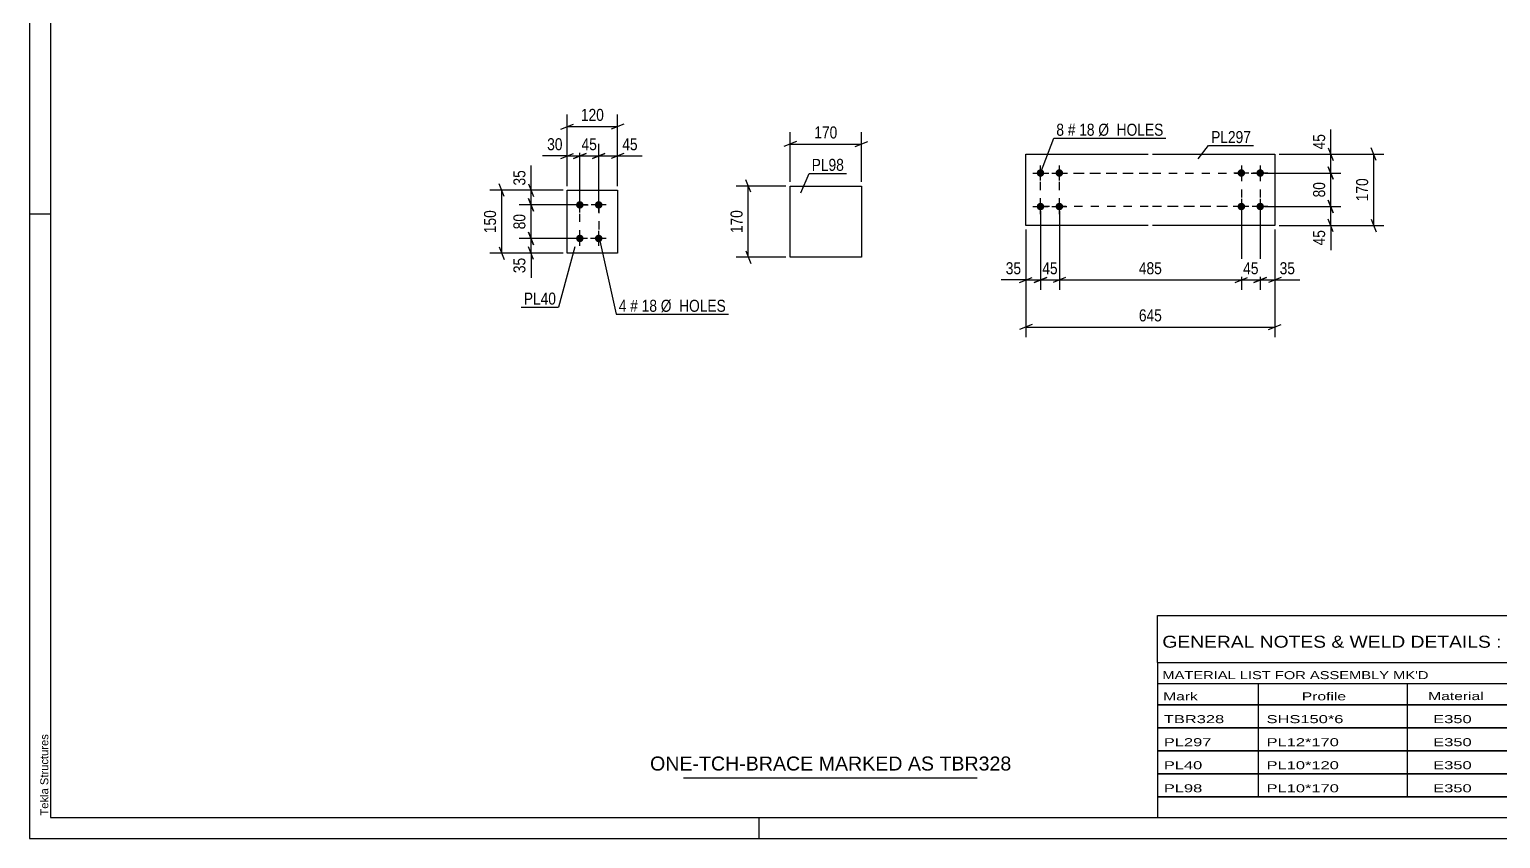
# Model space of a CAD drawing. Header units: millimetres. Extents: x 0 to 594, y 0 to 420.
# Drawn here: x 0 to 350.8, y 0 to 193.1 of the extents above; entities that cross this region are included whole.
import ezdxf

# ---------------------------------------------------------------- set-up
doc = ezdxf.new("R2010")
doc.units = ezdxf.units.MM
doc.linetypes.add('DXK_LINE_DOT2', pattern=[3.9198, 1.9599, -1.9599])
doc.styles.add('Arial', font='ARIAL.TTF', dxfattribs={"height": 0.2})
doc.styles.add('Arial Narrow', font='ARIALN.TTF', dxfattribs={"height": 0.2})

# ---------------------------------------------------------------- blocks, each defined once
blk = doc.blocks.new('Unknown-580576115-1131')
at = {"color": 5, "linetype": 'Continuous'}
for p, q in [((0, 420), (0, 0)), ((5, 415), (5, 5)), ((5, 149), (0, 149)), ((5, 5), (589, 5)), ((174, 0), (174, 5)), ((0, 0), (594, 0))]:
    blk.add_line(p, q, dxfattribs=at)
at = {"color": 174, "linetype": 'Continuous', "style": 'Arial'}
blk.add_text('Tekla Structures', height=1.9102, rotation=90, dxfattribs=at).set_placement((4.5, 5.5))
blk = doc.blocks.new('Bolt-580576115-2195 - 2156')
at = {"linetype": 'Continuous'}
for points in [[(131.24, 150.35, -1), (131.24, 152.15, -1)], [(135.74, 150.35, -1), (135.74, 152.15, -1)], [(131.24, 142.35, -1), (131.24, 144.15, -1)], [(135.74, 142.35, -1), (135.74, 144.15, -1)]]:
    blk.add_hatch(color=1, dxfattribs=at).paths.add_polyline_path(points)
at = {"color": 1, "linetype": 'Continuous'}
for p, q in [((133.04, 151.25), (129.44, 151.25)), ((131.24, 149.45), (131.24, 153.05)), ((137.54, 151.25), (133.94, 151.25)), ((135.74, 149.45), (135.74, 153.05)), ((131.24, 141.45), (131.24, 145.05)), ((135.74, 141.45), (135.74, 145.05)), ((133.04, 143.25), (129.44, 143.25)), ((137.54, 143.25), (133.94, 143.25))]:
    blk.add_line(p, q, dxfattribs=at)
blk = doc.blocks.new('Part-580576115-2162 - 2156')
at = {"color": 2, "linetype": 'Continuous'}
for p, q in [((128.24, 139.75), (128.24, 154.75)), ((128.24, 154.75), (140.24, 154.75)), ((140.24, 154.75), (140.24, 139.75)), ((140.24, 139.75), (128.24, 139.75))]:
    blk.add_line(p, q, dxfattribs=at)
blk = doc.blocks.new('Bolt-580576115-3546 - 3543')
at = {"linetype": 'Continuous'}
for points in [[(241.09, 159.76, -1), (241.09, 157.96, -1)], [(245.59, 159.76, -1), (245.59, 157.96, -1)], [(241.09, 151.76, -1), (241.09, 149.96, -1)], [(245.59, 151.76, -1), (245.59, 149.96, -1)]]:
    blk.add_hatch(color=1, dxfattribs=at).paths.add_polyline_path(points)
at = {"color": 1, "linetype": 'Continuous'}
for p, q in [((239.29, 158.86), (242.89, 158.86)), ((241.09, 157.06), (241.09, 160.66)), ((243.79, 158.86), (247.39, 158.86)), ((245.59, 157.06), (245.59, 160.66)), ((239.29, 150.86), (242.89, 150.86)), ((241.09, 149.06), (241.09, 152.66)), ((243.79, 150.86), (247.39, 150.86)), ((245.59, 149.06), (245.59, 152.66))]:
    blk.add_line(p, q, dxfattribs=at)
blk = doc.blocks.new('Part-580576115-3544 - 3543')
at = {"color": 2, "linetype": 'Continuous'}
for p, q in [((237.59, 163.36), (266.79, 163.36)), ((237.59, 146.36), (237.59, 163.36)), ((267.79, 163.36), (296.99, 163.36)), ((296.99, 163.36), (296.99, 146.36)), ((266.79, 146.36), (237.59, 146.36)), ((296.99, 146.36), (267.79, 146.36))]:
    blk.add_line(p, q, dxfattribs=at)
blk = doc.blocks.new('Bolt-580576115-3545 - 3543')
at = {"linetype": 'Continuous'}
for points in [[(288.99, 157.96, -1), (288.99, 159.76, -1)], [(293.49, 157.96, -1), (293.49, 159.76, -1)], [(288.99, 149.96, -1), (288.99, 151.76, -1)], [(293.49, 149.96, -1), (293.49, 151.76, -1)]]:
    blk.add_hatch(color=1, dxfattribs=at).paths.add_polyline_path(points)
at = {"color": 1, "linetype": 'Continuous'}
for p, q in [((290.79, 158.86), (287.19, 158.86)), ((288.99, 160.66), (288.99, 157.06)), ((295.29, 158.86), (291.69, 158.86)), ((293.49, 160.66), (293.49, 157.06)), ((290.79, 150.86), (287.19, 150.86)), ((288.99, 152.66), (288.99, 149.06)), ((295.29, 150.86), (291.69, 150.86)), ((293.49, 152.66), (293.49, 149.06))]:
    blk.add_line(p, q, dxfattribs=at)
blk = doc.blocks.new('Part-580576115-2399 - 2393')
at = {"color": 2, "linetype": 'Continuous'}
for p, q in [((181.4, 138.76), (181.4, 155.76)), ((181.4, 155.76), (198.4, 155.76)), ((198.4, 155.76), (198.4, 138.76)), ((198.4, 138.76), (181.4, 138.76))]:
    blk.add_line(p, q, dxfattribs=at)
blk = doc.blocks.new('Rectangle-580576115-2379 - 2156')
at = {"color": 1, "linetype": 'DXK_LINE_DOT2'}
blk.add_lwpolyline([(131.24, 151.25), (135.74, 151.25), (135.74, 143.25), (131.24, 143.25), (131.24, 151.25)], close=True, dxfattribs=at)
blk = doc.blocks.new('Rectangle-580576115-3718 - 3543')
at = {"color": 1, "linetype": 'DXK_LINE_DOT2'}
for p, q in [((241.09, 158.86), (266.79, 158.86)), ((241.09, 150.86), (241.09, 158.86)), ((267.79, 158.86), (293.49, 158.86)), ((293.49, 158.86), (293.49, 150.86)), ((266.79, 150.86), (241.09, 150.86)), ((293.49, 150.86), (267.79, 150.86))]:
    blk.add_line(p, q, dxfattribs=at)
blk = doc.blocks.new('Rectangle-580576115-3728 - 3543')
at = {"color": 1, "linetype": 'DXK_LINE_DOT2'}
for p, q in [((245.59, 158.86), (266.79, 158.86)), ((245.59, 150.86), (245.59, 158.86)), ((267.79, 158.86), (288.99, 158.86)), ((288.99, 158.86), (288.99, 150.86)), ((266.79, 150.86), (245.59, 150.86)), ((288.99, 150.86), (267.79, 150.86))]:
    blk.add_line(p, q, dxfattribs=at)
blk = doc.blocks.new('StraightDimension-580576115-2295 - 2156')
at = {"color": 7, "linetype": 'Continuous'}
for p, q in [((127.24, 154.75), (116.76, 154.75)), ((119.01, 156.25), (120.21, 153.25)), ((119.61, 151.25), (119.61, 154.75)), ((130.24, 151.25), (116.76, 151.25)), ((120.21, 149.75), (119.01, 152.75))]:
    blk.add_line(p, q, dxfattribs=at)
at = {"color": 0}
blk.add_wipeout([(118.86, 160.13), (114.66, 160.13), (114.66, 155.27), (118.86, 155.27)], dxfattribs=at)
at = {"color": 7, "linetype": 'Continuous'}
blk.add_line((119.61, 154.75), (119.61, 160.65), dxfattribs=at)
blk.add_line((119.61, 154.75), (119.61, 160.65), dxfattribs=at)
at = {"color": 3, "style": 'Arial Narrow'}
blk.add_text('35', height=2.863, rotation=90.0002, dxfattribs=at).set_placement((118.26, 155.87))
blk = doc.blocks.new('StraightDimension-580576115-2272 - 2156')
at = {"color": 7, "linetype": 'Continuous'}
for p, q in [((119.01, 144.75), (120.21, 141.75)), ((130.24, 143.25), (116.76, 143.25)), ((120.21, 138.25), (119.01, 141.25)), ((119.61, 139.75), (119.61, 143.25)), ((127.24, 139.75), (116.76, 139.75))]:
    blk.add_line(p, q, dxfattribs=at)
at = {"color": 0}
blk.add_wipeout([(118.86, 139.22), (114.66, 139.22), (114.66, 134.36), (118.86, 134.36)], dxfattribs=at)
at = {"color": 7, "linetype": 'Continuous'}
blk.add_line((119.61, 139.75), (119.61, 133.84), dxfattribs=at)
blk.add_line((119.61, 139.75), (119.61, 133.84), dxfattribs=at)
at = {"color": 3, "style": 'Arial Narrow'}
blk.add_text('35', height=2.863, rotation=90.0002, dxfattribs=at).set_placement((118.26, 134.96))
blk = doc.blocks.new('StraightDimension-580576115-2285 - 2156')
at = {"color": 7, "linetype": 'Continuous'}
for p, q in [((130.24, 151.25), (116.76, 151.25)), ((119.01, 152.75), (120.21, 149.75)), ((119.61, 143.25), (119.61, 151.25)), ((120.21, 141.75), (119.01, 144.75)), ((130.24, 143.25), (116.76, 143.25))]:
    blk.add_line(p, q, dxfattribs=at)
at = {"color": 0}
blk.add_wipeout([(118.86, 149.67), (114.66, 149.67), (114.66, 144.82), (118.86, 144.82)], dxfattribs=at)
at = {"color": 3, "style": 'Arial Narrow'}
blk.add_text('80', height=2.863, rotation=90.0002, dxfattribs=at).set_placement((118.26, 145.42))
blk = doc.blocks.new('StraightDimension-580576115-2309 - 2156')
at = {"color": 7, "linetype": 'Continuous'}
for p, q in [((127.24, 154.75), (109.76, 154.75)), ((113.21, 153.25), (112.01, 156.25)), ((112.61, 139.75), (112.61, 154.75)), ((112.01, 141.25), (113.21, 138.25)), ((127.24, 139.75), (109.76, 139.75))]:
    blk.add_line(p, q, dxfattribs=at)
at = {"color": 0}
blk.add_wipeout([(111.86, 150.59), (107.66, 150.59), (107.66, 143.9), (111.86, 143.9)], dxfattribs=at)
at = {"color": 3, "style": 'Arial Narrow'}
blk.add_text('150', height=2.863, rotation=90.0002, dxfattribs=at).set_placement((111.26, 144.5))
blk = doc.blocks.new('StraightDimension-580576115-2326 - 2156')
at = {"color": 7, "linetype": 'Continuous'}
for p, q in [((128.24, 155.75), (128.24, 165.8)), ((131.24, 152.25), (131.24, 165.8)), ((126.74, 162.35), (129.74, 163.55)), ((128.24, 162.95), (131.24, 162.95)), ((132.74, 163.55), (129.74, 162.35))]:
    blk.add_line(p, q, dxfattribs=at)
at = {"color": 0}
blk.add_wipeout([(127.72, 163.7), (127.72, 167.9), (122.86, 167.9), (122.86, 163.7)], dxfattribs=at)
at = {"color": 7, "linetype": 'Continuous'}
blk.add_line((128.24, 162.95), (122.34, 162.95), dxfattribs=at)
blk.add_line((128.24, 162.95), (122.34, 162.95), dxfattribs=at)
at = {"color": 3, "style": 'Arial Narrow'}
blk.add_text('30', height=2.863, dxfattribs=at).set_placement((123.46, 164.3))
blk = doc.blocks.new('StraightDimension-580576115-2339 - 2156')
at = {"color": 7, "linetype": 'Continuous'}
for p, q in [((131.24, 152.25), (131.24, 165.8)), ((135.74, 152.25), (135.74, 165.8)), ((129.74, 162.35), (132.74, 163.55)), ((131.24, 162.95), (135.74, 162.95)), ((137.24, 163.55), (134.24, 162.35))]:
    blk.add_line(p, q, dxfattribs=at)
at = {"color": 0}
blk.add_wipeout([(135.92, 163.7), (135.92, 167.9), (131.06, 167.9), (131.06, 163.7)], dxfattribs=at)
at = {"color": 3, "style": 'Arial Narrow'}
blk.add_text('45', height=2.863, dxfattribs=at).set_placement((131.66, 164.3))
blk = doc.blocks.new('StraightDimension-580576115-2349 - 2156')
at = {"color": 7, "linetype": 'Continuous'}
for p, q in [((135.74, 152.25), (135.74, 165.8)), ((140.24, 155.75), (140.24, 165.8)), ((134.24, 162.35), (137.24, 163.55)), ((135.74, 162.95), (140.24, 162.95)), ((141.74, 163.55), (138.74, 162.35))]:
    blk.add_line(p, q, dxfattribs=at)
at = {"color": 0}
blk.add_wipeout([(145.62, 163.7), (145.62, 167.9), (140.77, 167.9), (140.77, 163.7)], dxfattribs=at)
at = {"color": 7, "linetype": 'Continuous'}
blk.add_line((140.24, 162.95), (146.15, 162.95), dxfattribs=at)
blk.add_line((140.24, 162.95), (146.15, 162.95), dxfattribs=at)
at = {"color": 3, "style": 'Arial Narrow'}
blk.add_text('45', height=2.863, dxfattribs=at).set_placement((141.37, 164.3))
blk = doc.blocks.new('StraightDimension-580576115-2363 - 2156')
at = {"color": 7, "linetype": 'Continuous'}
for p, q in [((128.24, 155.75), (128.24, 172.8)), ((140.24, 155.75), (140.24, 172.8)), ((126.74, 169.35), (129.74, 170.55)), ((128.24, 169.95), (140.24, 169.95)), ((141.74, 170.55), (138.74, 169.35))]:
    blk.add_line(p, q, dxfattribs=at)
at = {"color": 0}
blk.add_wipeout([(137.58, 170.7), (137.58, 174.9), (130.9, 174.9), (130.9, 170.7)], dxfattribs=at)
at = {"color": 3, "style": 'Arial Narrow'}
blk.add_text('120', height=2.863, dxfattribs=at).set_placement((131.5, 171.3))
blk = doc.blocks.new('StraightDimension-580576115-3554 - 3543')
at = {"color": 7, "linetype": 'Continuous'}
for p, q in [((241.09, 149.86), (241.09, 130.95)), ((245.59, 149.86), (245.59, 130.95)), ((239.59, 132.75), (242.59, 133.95)), ((241.09, 133.35), (245.59, 133.35)), ((247.09, 133.95), (244.09, 132.75))]:
    blk.add_line(p, q, dxfattribs=at)
at = {"color": 0}
blk.add_wipeout([(245.77, 134.1), (245.77, 138.3), (240.92, 138.3), (240.92, 134.1)], dxfattribs=at)
at = {"color": 3, "style": 'Arial Narrow'}
blk.add_text('45', height=2.863, dxfattribs=at).set_placement((241.52, 134.7))
blk = doc.blocks.new('StraightDimension-580576115-3553 - 3543')
at = {"color": 7, "linetype": 'Continuous'}
for p, q in [((245.59, 149.86), (245.59, 130.95)), ((288.99, 149.86), (288.99, 130.95)), ((247.09, 133.95), (244.09, 132.75)), ((245.59, 133.35), (288.99, 133.35)), ((287.49, 132.75), (290.49, 133.95))]:
    blk.add_line(p, q, dxfattribs=at)
at = {"color": 0}
blk.add_wipeout([(270.64, 134.1), (270.64, 138.3), (263.95, 138.3), (263.95, 134.1)], dxfattribs=at)
at = {"color": 3, "style": 'Arial Narrow'}
blk.add_text('485', height=2.863, dxfattribs=at).set_placement((264.55, 134.7))
blk = doc.blocks.new('StraightDimension-580576115-3551 - 3543')
at = {"color": 7, "linetype": 'Continuous'}
for p, q in [((293.49, 149.86), (293.49, 130.95)), ((296.99, 145.36), (296.99, 130.95)), ((291.99, 132.75), (294.99, 133.95)), ((293.49, 133.35), (296.99, 133.35)), ((298.49, 133.95), (295.49, 132.75))]:
    blk.add_line(p, q, dxfattribs=at)
at = {"color": 0}
blk.add_wipeout([(302.38, 134.1), (302.38, 138.3), (297.52, 138.3), (297.52, 134.1)], dxfattribs=at)
at = {"color": 7, "linetype": 'Continuous'}
blk.add_line((296.99, 133.35), (302.9, 133.35), dxfattribs=at)
blk.add_line((296.99, 133.35), (302.9, 133.35), dxfattribs=at)
at = {"color": 3, "style": 'Arial Narrow'}
blk.add_text('35', height=2.863, dxfattribs=at).set_placement((298.12, 134.7))
blk = doc.blocks.new('StraightDimension-580576115-3552 - 3543')
at = {"color": 7, "linetype": 'Continuous'}
for p, q in [((288.99, 149.86), (288.99, 130.95)), ((293.49, 149.86), (293.49, 130.95)), ((287.49, 132.75), (290.49, 133.95)), ((288.99, 133.35), (293.49, 133.35)), ((294.99, 133.95), (291.99, 132.75))]:
    blk.add_line(p, q, dxfattribs=at)
at = {"color": 0}
blk.add_wipeout([(293.67, 134.1), (293.67, 138.3), (288.82, 138.3), (288.82, 134.1)], dxfattribs=at)
at = {"color": 3, "style": 'Arial Narrow'}
blk.add_text('45', height=2.863, dxfattribs=at).set_placement((289.42, 134.7))
blk = doc.blocks.new('StraightDimension-580576115-3694 - 3543')
at = {"color": 7, "linetype": 'Continuous'}
for p, q in [((294.49, 158.86), (312.71, 158.86)), ((309.71, 160.36), (310.91, 157.36)), ((310.31, 150.86), (310.31, 158.86)), ((294.49, 150.86), (312.71, 150.86)), ((310.91, 149.36), (309.71, 152.36))]:
    blk.add_line(p, q, dxfattribs=at)
at = {"color": 0}
blk.add_wipeout([(309.56, 157.29), (305.36, 157.29), (305.36, 152.44), (309.56, 152.44)], dxfattribs=at)
at = {"color": 3, "style": 'Arial Narrow'}
blk.add_text('80', height=2.863, rotation=90.0002, dxfattribs=at).set_placement((308.96, 153.04))
blk = doc.blocks.new('StraightDimension-580576115-3555 - 3543')
at = {"color": 7, "linetype": 'Continuous'}
for p, q in [((241.09, 149.86), (241.09, 130.95)), ((237.59, 145.36), (237.59, 130.95)), ((236.09, 132.75), (239.09, 133.95)), ((237.59, 133.35), (241.09, 133.35)), ((242.59, 133.95), (239.59, 132.75))]:
    blk.add_line(p, q, dxfattribs=at)
at = {"color": 0}
blk.add_wipeout([(237.07, 134.1), (237.07, 138.3), (232.21, 138.3), (232.21, 134.1)], dxfattribs=at)
at = {"color": 7, "linetype": 'Continuous'}
blk.add_line((237.59, 133.35), (231.69, 133.35), dxfattribs=at)
blk.add_line((237.59, 133.35), (231.69, 133.35), dxfattribs=at)
at = {"color": 3, "style": 'Arial Narrow'}
blk.add_text('35', height=2.863, dxfattribs=at).set_placement((232.81, 134.7))
blk = doc.blocks.new('StraightDimension-580576115-3571 - 3543')
at = {"color": 7, "linetype": 'Continuous'}
for p, q in [((237.59, 145.36), (237.59, 119.7)), ((296.99, 145.36), (296.99, 119.7)), ((239.09, 122.7), (236.09, 121.5)), ((237.59, 122.1), (296.99, 122.1)), ((295.49, 121.5), (298.49, 122.7))]:
    blk.add_line(p, q, dxfattribs=at)
at = {"color": 0}
blk.add_wipeout([(270.64, 122.85), (270.64, 127.05), (263.95, 127.05), (263.95, 122.85)], dxfattribs=at)
at = {"color": 3, "style": 'Arial Narrow'}
blk.add_text('645', height=2.863, dxfattribs=at).set_placement((264.55, 123.45))
blk = doc.blocks.new('StraightDimension-580576115-3591 - 3543')
at = {"color": 7, "linetype": 'Continuous'}
for p, q in [((297.99, 163.36), (322.97, 163.36)), ((321.17, 161.86), (319.97, 164.86)), ((320.57, 146.36), (320.57, 163.36)), ((319.97, 147.86), (321.17, 144.86)), ((297.99, 146.36), (322.97, 146.36))]:
    blk.add_line(p, q, dxfattribs=at)
at = {"color": 0}
blk.add_wipeout([(319.82, 158.21), (315.62, 158.21), (315.62, 151.52), (319.82, 151.52)], dxfattribs=at)
at = {"color": 3, "style": 'Arial Narrow'}
blk.add_text('170', height=2.863, rotation=90.0002, dxfattribs=at).set_placement((319.22, 152.12))
blk = doc.blocks.new('StraightDimension-580576115-3693 - 3543')
at = {"color": 7, "linetype": 'Continuous'}
for p, q in [((297.99, 163.36), (312.71, 163.36)), ((309.71, 164.86), (310.91, 161.86)), ((310.31, 158.86), (310.31, 163.36)), ((294.49, 158.86), (312.71, 158.86)), ((310.91, 157.36), (309.71, 160.36))]:
    blk.add_line(p, q, dxfattribs=at)
at = {"color": 0}
blk.add_wipeout([(309.56, 168.75), (305.36, 168.75), (305.36, 163.89), (309.56, 163.89)], dxfattribs=at)
at = {"color": 7, "linetype": 'Continuous'}
blk.add_line((310.31, 163.36), (310.31, 169.27), dxfattribs=at)
blk.add_line((310.31, 163.36), (310.31, 169.27), dxfattribs=at)
at = {"color": 3, "style": 'Arial Narrow'}
blk.add_text('45', height=2.863, rotation=90.0002, dxfattribs=at).set_placement((308.96, 164.49))
blk = doc.blocks.new('StraightDimension-580576115-3695 - 3543')
at = {"color": 7, "linetype": 'Continuous'}
for p, q in [((294.49, 150.86), (312.71, 150.86)), ((309.71, 152.36), (310.91, 149.36)), ((310.31, 146.36), (310.31, 150.86)), ((310.91, 144.86), (309.71, 147.86)), ((297.99, 146.36), (312.71, 146.36))]:
    blk.add_line(p, q, dxfattribs=at)
at = {"color": 0}
blk.add_wipeout([(309.56, 145.84), (305.36, 145.84), (305.36, 140.98), (309.56, 140.98)], dxfattribs=at)
at = {"color": 7, "linetype": 'Continuous'}
blk.add_line((310.31, 146.36), (310.31, 140.46), dxfattribs=at)
blk.add_line((310.31, 146.36), (310.31, 140.46), dxfattribs=at)
at = {"color": 3, "style": 'Arial Narrow'}
blk.add_text('45', height=2.863, rotation=90.0002, dxfattribs=at).set_placement((308.96, 141.58))
blk = doc.blocks.new('StraightDimension-580576115-2401 - 2393')
at = {"color": 7, "linetype": 'Continuous'}
for p, q in [((181.4, 156.76), (181.4, 168.61)), ((198.4, 156.76), (198.4, 168.61)), ((182.9, 166.36), (179.9, 165.16)), ((181.4, 165.76), (198.4, 165.76)), ((196.9, 165.16), (199.9, 166.36))]:
    blk.add_line(p, q, dxfattribs=at)
at = {"color": 0}
blk.add_wipeout([(193.24, 166.51), (193.24, 170.71), (186.56, 170.71), (186.56, 166.51)], dxfattribs=at)
at = {"color": 3, "style": 'Arial Narrow'}
blk.add_text('170', height=2.863, dxfattribs=at).set_placement((187.16, 167.11))
blk = doc.blocks.new('StraightDimension-580576115-2412 - 2393')
at = {"color": 7, "linetype": 'Continuous'}
for p, q in [((180.4, 155.76), (168.55, 155.76)), ((172, 154.26), (170.8, 157.26)), ((171.4, 138.76), (171.4, 155.76)), ((180.4, 138.76), (168.55, 138.76)), ((170.8, 140.26), (172, 137.26))]:
    blk.add_line(p, q, dxfattribs=at)
at = {"color": 0}
blk.add_wipeout([(170.65, 150.6), (166.45, 150.6), (166.45, 143.91), (170.65, 143.91)], dxfattribs=at)
at = {"color": 3, "style": 'Arial Narrow'}
blk.add_text('170', height=2.863, rotation=90.0002, dxfattribs=at).set_placement((170.05, 144.51))
blk = doc.blocks.new('Unknown-580576115-4501')
at = {"color": 7, "linetype": 'Continuous'}
for p, q in [((269, 53.25), (429, 53.25)), ((269, 42), (269, 53.25)), ((429, 53.25), (429, 42)), ((269, 42), (429, 42)), ((269, 42), (269, 37)), ((429, 42), (429, 37)), ((269, 37), (429, 37)), ((269, 37), (269, 32)), ((293, 37), (293, 32)), ((328.5, 37), (328.5, 32)), ((354.5, 37), (354.5, 32)), ((367.5, 37), (367.5, 32)), ((385, 37), (385, 32)), ((407, 37), (407, 32)), ((429, 37), (429, 32)), ((269, 32), (429, 32)), ((269, 31.95), (269, 26.55)), ((269, 31.95), (429, 31.95)), ((293, 32), (293, 26.5)), ((328.5, 32), (328.5, 26.5)), ((354.5, 32), (354.5, 26.5)), ((367.5, 32), (367.5, 26.5)), ((385, 32), (385, 26.5)), ((407, 32), (407, 26.5)), ((429, 31.95), (429, 26.55)), ((269, 26.55), (429, 26.55)), ((269, 26.45), (269, 21.05)), ((269, 26.45), (429, 26.45)), ((293, 26.5), (293, 21)), ((328.5, 26.5), (328.5, 21)), ((354.5, 26.5), (354.5, 21)), ((367.5, 26.5), (367.5, 21)), ((385, 26.5), (385, 21)), ((407, 26.5), (407, 21)), ((429, 26.45), (429, 21.05)), ((269, 21.05), (429, 21.05)), ((269, 20.95), (269, 15.55)), ((269, 20.95), (429, 20.95)), ((293, 21), (293, 15.5)), ((328.5, 21), (328.5, 15.5)), ((354.5, 21), (354.5, 15.5)), ((367.5, 21), (367.5, 15.5)), ((385, 21), (385, 15.5)), ((407, 21), (407, 15.5)), ((429, 20.95), (429, 15.55)), ((269, 15.55), (429, 15.55)), ((269, 15.45), (269, 10.05)), ((269, 15.45), (429, 15.45)), ((293, 15.5), (293, 10)), ((328.5, 15.5), (328.5, 10)), ((354.5, 15.5), (354.5, 10)), ((367.5, 15.5), (367.5, 10)), ((385, 15.5), (385, 10)), ((407, 15.5), (407, 10)), ((429, 15.45), (429, 10.05)), ((269, 10.05), (429, 10.05)), ((269, 10), (429, 10)), ((269, 10), (269, 5)), ((385, 10), (385, 5)), ((407, 10), (407, 5)), ((429, 10), (429, 5)), ((269, 5), (429, 5))]:
    blk.add_line(p, q, dxfattribs=at)
at = {"color": 7, "style": 'Arial Narrow'}
for s, height, width, p in [('GENERAL NOTES & WELD DETAILS :', 2.8633, 1.4, (270.15, 45.56)), ('REFER TYP DRAWING TYP-01', 1.9089, 1.6, (353.7, 45.66)), ("MATERIAL LIST FOR ASSEMBLY MK'D", 1.9089, 1.6, (270.15, 38.06)), ('TBR328', 1.909, 1.794707, (361.59, 37.97)), ('1', 1.91, 1.794707, (391.08, 38.06)), ('No. Required', 1.9089, 1.6, (400.41, 38.06)), ('Mark', 1.909, 1.7, (270.34, 33)), ('Profile', 1.909, 1.7, (303.41, 33)), ('Material', 1.909, 1.7, (333.54, 33.06)), ('No.', 1.909, 1.7, (358.5, 33.06)), ('Length', 1.909, 1.7, (369, 33.06)), ('Area', 1.909, 1.7, (391.5, 33.06)), ('Weight', 1.909, 1.7, (411, 33.06))]:
    blk.add_text(s, height=height, dxfattribs=dict(at, width=width)).set_placement(p)
at = {"color": 7, "linetype": 'Continuous', "style": 'Arial Narrow'}
for s, height, width, p in [('TBR328', 1.909, 1.794707, (270.5, 27.56)), ('SHS150*6', 1.909, 1.794707, (295, 27.56)), ('E350', 1.909, 1.794707, (334.74, 27.56)), ('1', 1.91, 1.794707, (358.86, 27.56)), ('5562', 1.909, 1.794707, (371.58, 27.56)), ('3.3', 1.909, 1.794707, (395.32, 27.56)), ('150.6', 1.909, 1.794707, (411.96, 27.56)), ('PL297', 1.909, 1.794707, (270.5, 22.06)), ('PL12*170', 1.909, 1.794707, (295, 22.06)), ('E350', 1.909, 1.794707, (334.74, 22.06)), ('1', 1.91, 1.794707, (358.86, 22.06)), ('645', 1.909, 1.794707, (373.77, 22.06)), ('0.2', 1.909, 1.794707, (395.32, 22.06)), ('10.3', 1.909, 1.794707, (414.14, 22.06)), ('PL40', 1.909, 1.794707, (270.5, 16.56)), ('PL10*120', 1.909, 1.794707, (295, 16.56)), ('E350', 1.909, 1.794707, (334.74, 16.56)), ('4', 1.91, 1.794707, (358.86, 16.56)), ('150', 1.909, 1.794707, (373.77, 16.56)), ('0.0', 1.909, 1.794707, (395.32, 16.56)), ('5.7', 1.909, 1.794707, (416.33, 16.56)), ('PL98', 1.909, 1.794707, (270.5, 11.06)), ('PL10*170', 1.909, 1.794707, (295, 11.06)), ('E350', 1.909, 1.794707, (334.74, 11.06)), ('2', 1.91, 1.794707, (358.86, 11.06)), ('170', 1.909, 1.794707, (373.77, 11.06)), ('0.1', 1.909, 1.794707, (395.32, 11.06)), ('4.5', 1.909, 1.794707, (416.33, 11.06)), ('Total', 1.909, 1.7, (371.33, 6.5)), ('3.9', 1.909, 1.794707, (394.83, 6.5)), ('171.1', 1.909, 1.794707, (411.96, 6.5))]:
    blk.add_text(s, height=height, dxfattribs=dict(at, width=width)).set_placement(p)
blk = doc.blocks.new('Unknown-580576115-4502')
at = {"color": 7, "linetype": 'Continuous'}
blk.add_line((156, 14.5), (226, 14.5), dxfattribs=at)
at = {"color": 7, "style": 'Arial'}
blk.add_text('ONE-TCH-BRACE MARKED AS TBR328', height=3.3428, dxfattribs=at).set_placement((147.99, 16.25))
blk = doc.blocks.new('Mark-580576115-2158 - 2156')
at = {"color": 0}
blk.add_wipeout([(125.57, 127.45), (125.57, 130.45), (117.89, 130.45), (117.89, 127.45)], dxfattribs=at)
blk.add_wipeout([(125.57, 127.45), (125.57, 130.45), (117.89, 130.45), (117.89, 127.45)], dxfattribs=at)
at = {"color": 30, "linetype": 'Continuous'}
for p in [(130.08, 141.25), (117.29, 126.85)]:
    blk.add_line(p, (126.17, 126.85), dxfattribs=at)
at = {"color": 3, "style": 'Arial Narrow'}
blk.add_text('PL40', height=2.863, dxfattribs=at).set_placement((117.89, 127.45))
blk = doc.blocks.new('Mark-580576115-2191 - 2156')
at = {"color": 0}
blk.add_wipeout([(142.37, 125.74), (142.37, 128.74), (140.54, 128.74), (140.54, 125.74)], dxfattribs=at)
blk.add_wipeout([(142.37, 125.74), (142.37, 128.74), (140.54, 128.74), (140.54, 125.74)], dxfattribs=at)
at = {"color": 7, "linetype": 'Continuous'}
blk.add_line((135.86, 143.4), (139.94, 125.14), dxfattribs=at)
at = {"color": 0}
blk.add_wipeout([(145.1, 125.74), (145.1, 128.74), (143.27, 128.74), (143.27, 125.74)], dxfattribs=at)
blk.add_wipeout([(145.1, 125.74), (145.1, 128.74), (143.27, 128.74), (143.27, 125.74)], dxfattribs=at)
at = {"color": 3, "style": 'Arial Narrow'}
blk.add_text('4', height=2.86, dxfattribs=at).set_placement((140.54, 125.74))
at = {"color": 0}
blk.add_wipeout([(149.65, 125.74), (149.65, 128.74), (146, 128.74), (146, 125.74)], dxfattribs=at)
blk.add_wipeout([(149.65, 125.74), (149.65, 128.74), (146, 128.74), (146, 125.74)], dxfattribs=at)
at = {"color": 3, "style": 'Arial Narrow'}
blk.add_text('#', height=2.86, dxfattribs=at).set_placement((143.27, 125.74))
at = {"color": 0}
blk.add_wipeout([(166.08, 125.74), (166.08, 128.74), (150.55, 128.74), (150.55, 125.74)], dxfattribs=at)
blk.add_wipeout([(166.08, 125.74), (166.08, 128.74), (150.55, 128.74), (150.55, 125.74)], dxfattribs=at)
at = {"color": 7, "linetype": 'Continuous'}
blk.add_line((139.94, 125.14), (166.68, 125.14), dxfattribs=at)
at = {"color": 3, "style": 'Arial Narrow'}
for s, p in [('18', (146, 125.74)), ('Ø  HOLES', (150.55, 125.74))]:
    blk.add_text(s, height=2.863, dxfattribs=at).set_placement(p)
blk = doc.blocks.new('MarkSet-580576115-4358 - 3543')
at = {"color": 0}
blk.add_wipeout([(246.7, 167.76), (246.7, 170.76), (244.87, 170.76), (244.87, 167.76)], dxfattribs=at)
blk.add_wipeout([(246.7, 167.76), (246.7, 170.76), (244.87, 170.76), (244.87, 167.76)], dxfattribs=at)
at = {"color": 7, "linetype": 'Continuous'}
blk.add_line((241.09, 158.86), (244.27, 167.16), dxfattribs=at)
at = {"color": 0}
blk.add_wipeout([(249.42, 167.76), (249.42, 170.76), (247.6, 170.76), (247.6, 167.76)], dxfattribs=at)
blk.add_wipeout([(249.42, 167.76), (249.42, 170.76), (247.6, 170.76), (247.6, 167.76)], dxfattribs=at)
at = {"color": 3, "style": 'Arial Narrow'}
blk.add_text('8', height=2.86, dxfattribs=at).set_placement((244.87, 167.76))
at = {"color": 0}
blk.add_wipeout([(253.98, 167.76), (253.98, 170.76), (250.32, 170.76), (250.32, 167.76)], dxfattribs=at)
blk.add_wipeout([(253.98, 167.76), (253.98, 170.76), (250.32, 170.76), (250.32, 167.76)], dxfattribs=at)
at = {"color": 3, "style": 'Arial Narrow'}
blk.add_text('#', height=2.86, dxfattribs=at).set_placement((247.6, 167.76))
at = {"color": 0}
blk.add_wipeout([(270.41, 167.76), (270.41, 170.76), (254.88, 170.76), (254.88, 167.76)], dxfattribs=at)
blk.add_wipeout([(270.41, 167.76), (270.41, 170.76), (254.88, 170.76), (254.88, 167.76)], dxfattribs=at)
at = {"color": 7, "linetype": 'Continuous'}
blk.add_line((244.27, 167.16), (271.01, 167.16), dxfattribs=at)
at = {"color": 3, "style": 'Arial Narrow'}
for s, p in [('18', (250.32, 167.76)), ('Ø  HOLES', (254.88, 167.76))]:
    blk.add_text(s, height=2.863, dxfattribs=at).set_placement(p)
blk = doc.blocks.new('Mark-580576115-3594 - 3543')
at = {"color": 0}
blk.add_wipeout([(291.28, 166.01), (291.28, 169.01), (281.78, 169.01), (281.78, 166.01)], dxfattribs=at)
blk.add_wipeout([(291.28, 166.01), (291.28, 169.01), (281.78, 169.01), (281.78, 166.01)], dxfattribs=at)
at = {"color": 30, "linetype": 'Continuous'}
for p, q in [((278.66, 162.24), (281.18, 165.41)), ((281.18, 165.41), (291.88, 165.41))]:
    blk.add_line(p, q, dxfattribs=at)
at = {"color": 3, "style": 'Arial Narrow'}
blk.add_text('PL297', height=2.863, dxfattribs=at).set_placement((281.78, 166.01))
blk = doc.blocks.new('Mark-580576115-2395 - 2393')
at = {"color": 0}
blk.add_wipeout([(194.21, 159.38), (194.21, 162.38), (186.54, 162.38), (186.54, 159.38)], dxfattribs=at)
blk.add_wipeout([(194.21, 159.38), (194.21, 162.38), (186.54, 162.38), (186.54, 159.38)], dxfattribs=at)
at = {"color": 30, "linetype": 'Continuous'}
for p, q in [((183.97, 154.1), (185.94, 158.78)), ((185.94, 158.78), (194.81, 158.78))]:
    blk.add_line(p, q, dxfattribs=at)
at = {"color": 3, "style": 'Arial Narrow'}
blk.add_text('PL98', height=2.863, dxfattribs=at).set_placement((186.54, 159.38))

msp = doc.modelspace()

# ---------------------------------------------------------------- block references
for name in ['Unknown-580576115-1131', 'Part-580576115-3544 - 3543', 'Bolt-580576115-3546 - 3543', 'Rectangle-580576115-3718 - 3543', 'Rectangle-580576115-3728 - 3543', 'Bolt-580576115-3545 - 3543', 'Part-580576115-2162 - 2156', 'Part-580576115-2399 - 2393', 'Bolt-580576115-2195 - 2156', 'Rectangle-580576115-2379 - 2156', 'Unknown-580576115-4501', 'Unknown-580576115-4502']:
    msp.add_blockref(name, (0, 0))

# ---------------------------------------------------------------- next in the draw order: block references
for name in ['StraightDimension-580576115-2401 - 2393', 'MarkSet-580576115-4358 - 3543', 'Mark-580576115-3594 - 3543', 'StraightDimension-580576115-2295 - 2156', 'StraightDimension-580576115-3554 - 3543', 'StraightDimension-580576115-2272 - 2156']:
    msp.add_blockref(name, (0, 0))

# ---------------------------------------------------------------- next in the draw order: block references
for name in ['Mark-580576115-2395 - 2393', 'StraightDimension-580576115-2412 - 2393', 'StraightDimension-580576115-2285 - 2156', 'StraightDimension-580576115-3553 - 3543']:
    msp.add_blockref(name, (0, 0))

# ---------------------------------------------------------------- next in the draw order: block references
for name in ['StraightDimension-580576115-2309 - 2156', 'StraightDimension-580576115-3555 - 3543', 'StraightDimension-580576115-3551 - 3543', 'Mark-580576115-2191 - 2156']:
    msp.add_blockref(name, (0, 0))

# ---------------------------------------------------------------- next in the draw order: block references
for name in ['StraightDimension-580576115-2326 - 2156', 'StraightDimension-580576115-3552 - 3543', 'Mark-580576115-2158 - 2156']:
    msp.add_blockref(name, (0, 0))

# ---------------------------------------------------------------- next in the draw order: block references
for name in ['StraightDimension-580576115-2339 - 2156', 'StraightDimension-580576115-3694 - 3543', 'StraightDimension-580576115-3571 - 3543']:
    msp.add_blockref(name, (0, 0))

# ---------------------------------------------------------------- next in the draw order: block references
for name in ['StraightDimension-580576115-2349 - 2156', 'StraightDimension-580576115-3591 - 3543']:
    msp.add_blockref(name, (0, 0))

# ---------------------------------------------------------------- next in the draw order: block references
for name in ['StraightDimension-580576115-2363 - 2156', 'StraightDimension-580576115-3693 - 3543', 'StraightDimension-580576115-3695 - 3543']:
    msp.add_blockref(name, (0, 0))

doc.saveas('drawing.dxf')
